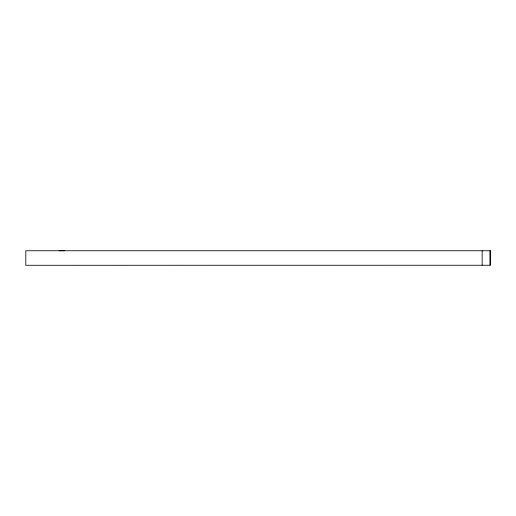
<?xml version="1.0" encoding="UTF-8"?>
<svg xmlns="http://www.w3.org/2000/svg" width="516" height="516" viewBox="0 0 516 516"><rect width="100%" height="100%" fill="white"/><g stroke="black" fill="none" stroke-linecap="round" stroke-linejoin="round"><path stroke-width="0.77" d="M59.056 250.718L64.474 250.718M490.116 250.75L490.116 265.25M482.15 250.75L482.15 265.25M490.2 250.75L25.8 250.75L25.8 265.288L490.2 265.25L490.2 250.75"/></g></svg>
